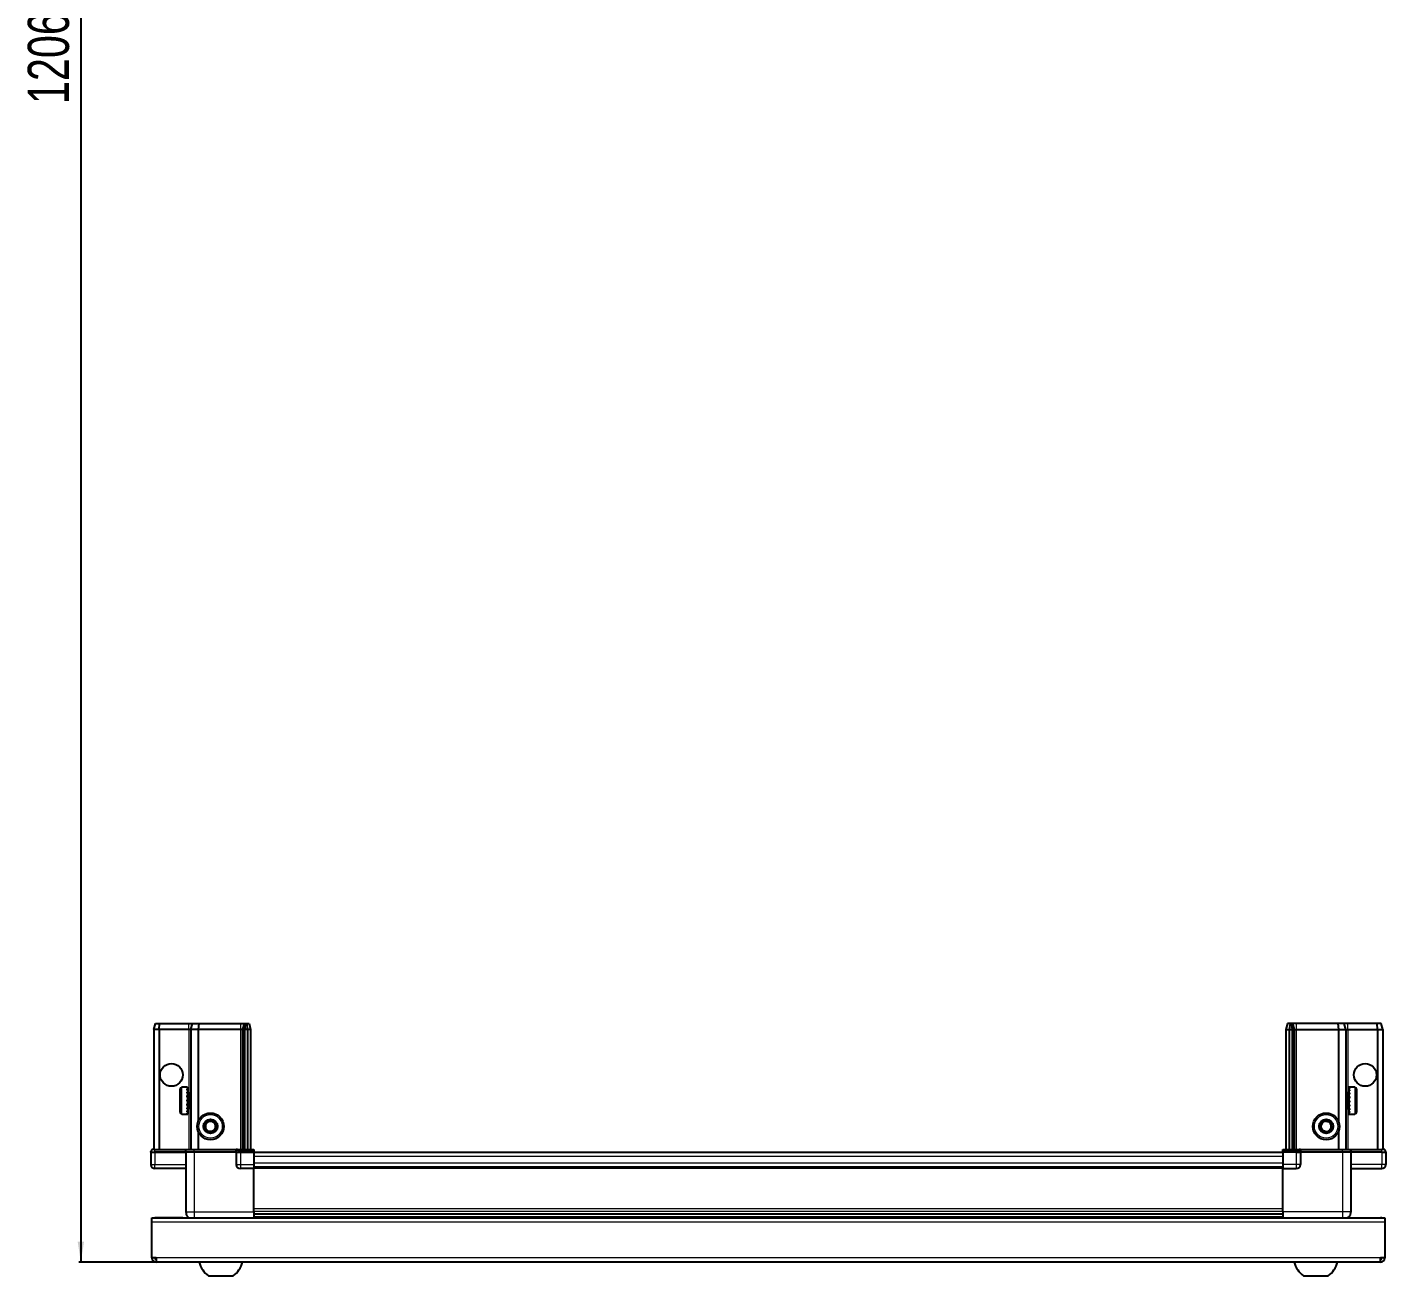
# Model space of a CAD drawing. Header units: millimetres. Extents: x 899 to 3730, y -176 to 1921.
# Drawn here: x 963 to 1623, y -176 to 431 of the extents above; entities that cross this region are included whole.
import ezdxf

# ---------------------------------------------------------------- set-up
doc = ezdxf.new("R2010")
doc.units = ezdxf.units.MM
doc.layers.add('FORMAT', color=7, linetype='Continuous')
doc.styles.add('SLDTEXTSTYLE0', font='TXT', dxfattribs={"width": 0.75})
doc.dimstyles.new('SLDDIMSTYLE0', dxfattribs={"dimtxt": 20, "dimasz": 10, "dimexe": 0, "dimexo": 0.0625, "dimgap": 5, "dimtad": 2, "dimdec": 1, "dimrnd": 1e-09, "dimzin": 12, "dimdsep": 46, "dimtxsty": 'SLDTEXTSTYLE0', "dimsah": 1, "dimcen": 0.09, "dimadec": 0, "dimazin": 3, "dimtfac": 1, "dimtofl": 0, "dimtmove": 0, "dimatfit": 3, "dimfxl": 0, "dimfrac": 2, "dimtolj": 1, "dimtzin": 12, "dimarcsym": 0})

# ---------------------------------------------------------------- blocks, each defined once
blk = doc.blocks.new('_D_8')
at = {"layer": 'FORMAT'}
for p, q in [((1108.46, 1037.38), (988.47, 1037.38)), ((989.47, 1037.38), (989.47, -169.32)), ((1026.06, -169.32), (988.47, -169.32))]:
    blk.add_line(p, q, dxfattribs=at)
for points in [[(989.47, 1037.38), (987.93, 1027.38), (991.01, 1027.38)], [(989.47, -169.32), (991.01, -159.32), (987.93, -159.32)]]:
    blk.add_solid(points, dxfattribs=at)
at = {"layer": 'FORMAT', "insert": (963.69, 393.39), "char_height": 20, "attachment_point": 1, "rotation": 90, "style": 'SLDTEXTSTYLE0'}
blk.add_mtext('1206,7', dxfattribs=at)

msp = doc.modelspace()

# ---------------------------------------------------------------- linework, layer by layer
at = {"color": 7, "linetype": 'Continuous', "lineweight": 25}
for p, q in [((1024.97, -56.32), (1025.77, -53.32)), ((1027.47, -56.32), (1024.97, -56.32)), ((1024.97, -56.32), (1024.97, -114.62)), ((1025.77, -53.32), (1027.63, -53.32)), ((1027.47, -56.32), (1027.63, -53.32)), ((1041.97, -56.32), (1027.47, -56.32)), ((1027.47, -56.32), (1027.47, -114.62)), ((1027.63, -53.32), (1041.97, -53.32)), ((1041.97, -53.32), (1043.77, -53.32)), ((1042.97, -56.32), (1041.97, -56.32)), ((1042.97, -56.32), (1043.77, -53.32)), ((1042.97, -56.32), (1042.97, -114.62)), ((1046.47, -56.32), (1042.97, -56.32)), ((1043.77, -53.32), (1046.8, -53.32)), ((1046.8, -53.32), (1046.47, -56.32)), ((1066.97, -56.32), (1046.47, -56.32)), ((1046.47, -56.32), (1046.47, -100.82)), ((1046.8, -53.32), (1066.97, -53.32)), ((1066.97, -53.32), (1068.77, -53.32)), ((1067.97, -56.32), (1066.97, -56.32)), ((1068.77, -53.32), (1067.97, -56.32)), ((1067.97, -56.32), (1067.97, -114.62)), ((1068.97, -56.32), (1067.97, -56.32)), ((1068.77, -53.32), (1069.51, -53.32)), ((1069.51, -53.32), (1068.97, -56.32)), ((1068.97, -56.32), (1068.97, -114.62)), ((1070.47, -56.32), (1068.97, -56.32)), ((1069.51, -53.32), (1070.02, -53.32)), ((1070.02, -53.32), (1071.17, -53.32)), ((1070.02, -53.32), (1070.47, -56.32)), ((1070.47, -56.32), (1070.47, -114.62)), ((1071.97, -56.32), (1070.47, -56.32)), ((1071.17, -53.32), (1071.97, -56.32)), ((1071.97, -56.32), (1071.97, -114.62)), ((1575.77, -53.32), (1574.97, -56.32)), ((1574.97, -56.32), (1576.47, -56.32)), ((1574.97, -56.32), (1574.97, -114.62)), ((1576.93, -53.32), (1575.77, -53.32)), ((1576.93, -53.32), (1576.47, -56.32)), ((1576.47, -56.32), (1577.97, -56.32)), ((1576.47, -56.32), (1576.47, -114.62)), ((1577.43, -53.32), (1576.93, -53.32)), ((1577.43, -53.32), (1577.97, -56.32)), ((1578.17, -53.32), (1577.43, -53.32)), ((1577.97, -56.32), (1577.97, -114.62)), ((1577.97, -56.32), (1578.97, -56.32)), ((1578.17, -53.32), (1578.97, -56.32)), ((1579.97, -53.32), (1578.17, -53.32)), ((1578.97, -56.32), (1578.97, -114.62)), ((1578.97, -56.32), (1579.97, -56.32)), ((1600.14, -53.32), (1579.97, -53.32)), ((1579.97, -56.32), (1600.47, -56.32)), ((1600.14, -53.32), (1600.47, -56.32)), ((1603.17, -53.32), (1600.14, -53.32)), ((1600.47, -56.32), (1600.47, -100.82)), ((1600.47, -56.32), (1603.97, -56.32)), ((1603.97, -56.32), (1603.17, -53.32)), ((1604.97, -53.32), (1603.17, -53.32)), ((1603.97, -56.32), (1603.97, -114.62)), ((1603.97, -56.32), (1604.97, -56.32)), ((1619.32, -53.32), (1604.97, -53.32)), ((1604.97, -56.32), (1619.47, -56.32)), ((1619.47, -56.32), (1619.32, -53.32)), ((1621.17, -53.32), (1619.32, -53.32)), ((1619.47, -56.32), (1621.97, -56.32)), ((1619.47, -56.32), (1619.47, -114.62)), ((1621.97, -56.32), (1621.17, -53.32)), ((1621.97, -56.32), (1621.97, -114.62)), ((1037.77, -96.52), (1037.77, -85.12)), ((1040.97, -84.32), (1038.57, -84.32)), ((1040.97, -84.32), (1040.97, -84.33)), ((1040.97, -84.33), (1041.47, -84.33)), ((1040.97, -84.52), (1041.47, -84.52)), ((1040.97, -84.52), (1040.97, -84.73)), ((1040.97, -84.73), (1041.47, -84.73)), ((1040.97, -85.31), (1041.47, -85.31)), ((1040.97, -85.31), (1040.97, -85.74)), ((1040.97, -85.74), (1041.47, -85.74)), ((1041.47, -84.52), (1041.47, -84.33)), ((1041.47, -84.73), (1041.47, -84.52)), ((1041.47, -85.31), (1041.47, -84.73)), ((1041.47, -85.74), (1041.47, -85.31)), ((1041.47, -86.64), (1041.47, -85.74)), ((1608.37, -84.32), (1605.47, -84.32)), ((1605.97, -84.32), (1605.47, -84.32)), ((1605.47, -84.32), (1605.47, -84.37)), ((1605.47, -84.37), (1605.47, -84.66)), ((1605.97, -84.37), (1605.47, -84.37)), ((1605.97, -84.66), (1605.47, -84.66)), ((1605.47, -84.66), (1605.47, -84.93)), ((1605.97, -84.93), (1605.47, -84.93)), ((1605.47, -84.93), (1605.47, -85.59)), ((1605.97, -85.59), (1605.47, -85.59)), ((1605.47, -85.59), (1605.47, -86.07)), ((1605.97, -84.37), (1605.97, -84.32)), ((1605.97, -84.93), (1605.97, -84.66)), ((1605.97, -86.07), (1605.97, -85.59)), ((1609.17, -85.12), (1609.17, -96.52)), ((1040.97, -86.64), (1041.47, -86.64)), ((1040.97, -86.64), (1040.97, -87.24)), ((1040.97, -87.24), (1041.47, -87.24)), ((1040.97, -88.39), (1041.47, -88.39)), ((1040.97, -88.39), (1040.97, -89.09)), ((1040.97, -89.09), (1041.47, -89.09)), ((1040.97, -90.37), (1041.47, -90.37)), ((1040.97, -90.37), (1040.97, -91.11)), ((1040.97, -90.52), (1041.47, -90.52)), ((1040.97, -91.02), (1041.47, -91.02)), ((1040.97, -91.11), (1041.47, -91.11)), ((1040.97, -92.4), (1041.47, -92.4)), ((1040.97, -92.4), (1040.97, -93.1)), ((1041.57, -86.42), (1041.47, -86.42)), ((1041.47, -87.24), (1041.47, -86.64)), ((1041.47, -88.39), (1041.47, -87.24)), ((1041.47, -89.09), (1041.47, -88.39)), ((1041.47, -90.37), (1041.47, -89.09)), ((1041.47, -90.52), (1041.47, -90.37)), ((1041.47, -91.11), (1041.47, -91.02)), ((1041.47, -92.4), (1041.47, -91.11)), ((1041.47, -93.1), (1041.47, -92.4)), ((1041.57, -95.22), (1041.57, -86.42)), ((1042.45, -87.51), (1041.97, -86.82)), ((1041.97, -94.82), (1041.97, -86.82)), ((1042.94, -86.82), (1042.45, -87.51)), ((1042.45, -94.13), (1042.45, -87.51)), ((1042.97, -86.82), (1042.94, -86.82)), ((1042.94, -94.82), (1042.94, -86.82)), ((1604, -86.82), (1603.97, -86.82)), ((1604.49, -87.51), (1604, -86.82)), ((1604, -86.82), (1604, -94.82)), ((1604.97, -86.82), (1604.49, -87.51)), ((1604.49, -87.51), (1604.49, -94.13)), ((1604.97, -86.82), (1604.97, -94.82)), ((1605.47, -86.42), (1605.37, -86.42)), ((1605.37, -86.42), (1605.37, -95.22)), ((1605.47, -86.07), (1605.47, -87.04)), ((1605.97, -86.07), (1605.47, -86.07)), ((1605.97, -87.04), (1605.47, -87.04)), ((1605.47, -87.04), (1605.47, -87.67)), ((1605.47, -87.67), (1605.47, -88.86)), ((1605.97, -87.67), (1605.47, -87.67)), ((1605.97, -88.86), (1605.47, -88.86)), ((1605.47, -88.86), (1605.47, -89.49)), ((1605.97, -89.49), (1605.47, -89.49)), ((1605.47, -89.58), (1605.47, -90.87)), ((1605.97, -89.58), (1605.47, -89.58)), ((1605.97, -90.87), (1605.47, -90.87)), ((1605.97, -91.36), (1605.47, -91.36)), ((1605.47, -91.36), (1605.47, -91.61)), ((1605.47, -91.61), (1605.47, -92.88)), ((1605.97, -91.61), (1605.47, -91.61)), ((1605.97, -87.67), (1605.97, -87.04)), ((1605.97, -89.58), (1605.97, -88.86)), ((1605.97, -91.61), (1605.97, -90.87)), ((1038.57, -97.32), (1040.97, -97.32)), ((1040.97, -93.1), (1041.47, -93.1)), ((1040.97, -94.27), (1041.47, -94.27)), ((1040.97, -94.27), (1040.97, -94.87)), ((1040.97, -94.87), (1041.47, -94.87)), ((1040.97, -95.8), (1041.47, -95.8)), ((1040.97, -95.8), (1040.97, -96.24)), ((1040.97, -96.24), (1041.47, -96.24)), ((1040.97, -96.85), (1041.47, -96.85)), ((1040.97, -96.85), (1040.97, -97.09)), ((1040.97, -97.09), (1041.47, -97.09)), ((1040.97, -97.31), (1041.47, -97.31)), ((1040.97, -97.31), (1040.97, -97.32)), ((1040.97, -97.32), (1041.47, -97.32)), ((1041.47, -94.27), (1041.47, -93.1)), ((1041.47, -94.87), (1041.47, -94.27)), ((1041.47, -95.8), (1041.47, -94.87)), ((1041.47, -95.22), (1041.57, -95.22)), ((1041.47, -96.24), (1041.47, -95.8)), ((1041.47, -96.85), (1041.47, -96.24)), ((1041.47, -97.09), (1041.47, -96.85)), ((1041.47, -97.31), (1041.47, -97.09)), ((1041.47, -97.32), (1041.47, -97.31)), ((1041.97, -94.82), (1042.45, -94.13)), ((1042.45, -94.13), (1042.94, -94.82)), ((1042.94, -94.82), (1042.97, -94.82)), ((1603.97, -94.82), (1604, -94.82)), ((1604, -94.82), (1604.49, -94.13)), ((1604.49, -94.13), (1604.97, -94.82)), ((1605.37, -95.22), (1605.47, -95.22)), ((1605.97, -92.88), (1605.47, -92.88)), ((1605.47, -92.88), (1605.47, -93.56)), ((1605.47, -93.56), (1605.47, -94.68)), ((1605.97, -93.56), (1605.47, -93.56)), ((1605.97, -94.68), (1605.47, -94.68)), ((1605.47, -94.68), (1605.47, -95.25)), ((1605.47, -95.25), (1605.47, -96.11)), ((1605.97, -95.25), (1605.47, -95.25)), ((1605.97, -96.11), (1605.47, -96.11)), ((1605.47, -96.11), (1605.47, -96.51)), ((1605.47, -96.51), (1605.47, -97.02)), ((1605.97, -96.51), (1605.47, -96.51)), ((1605.97, -97.02), (1605.47, -97.02)), ((1605.47, -97.02), (1605.47, -97.2)), ((1605.47, -97.2), (1605.47, -97.32)), ((1605.97, -97.2), (1605.47, -97.2)), ((1605.47, -97.32), (1608.37, -97.32)), ((1605.97, -93.56), (1605.97, -92.88)), ((1605.97, -95.25), (1605.97, -94.68)), ((1605.97, -96.51), (1605.97, -96.11)), ((1605.97, -97.2), (1605.97, -97.02)), ((1046.47, -105.82), (1046.47, -114.62)), ((1600.47, -105.82), (1600.47, -114.62)), ((1023.97, -114.62), (1023.47, -115.49)), ((1023.47, -115.82), (1023.47, -115.49)), ((1023.47, -115.82), (1025.47, -115.82)), ((1023.47, -115.82), (1023.47, -121.82)), ((1025.47, -114.62), (1023.97, -114.62)), ((1025.47, -114.62), (1040.27, -114.62)), ((1040.27, -115.82), (1025.47, -115.82)), ((1025.47, -115.82), (1040.27, -115.82)), ((1040.27, -114.62), (1040.47, -114.62)), ((1040.47, -115.82), (1040.27, -115.82)), ((1040.47, -115.82), (1040.47, -114.62)), ((1040.47, -114.62), (1044.47, -114.62)), ((1044.47, -115.82), (1040.47, -115.82)), ((1040.47, -115.82), (1040.47, -144.82)), ((1044.47, -114.62), (1064.77, -114.62)), ((1064.77, -115.82), (1044.47, -115.82)), ((1064.77, -114.62), (1064.97, -114.62)), ((1064.97, -115.82), (1064.77, -115.82)), ((1064.97, -115.82), (1064.97, -114.62)), ((1065.65, -114.62), (1064.97, -114.62)), ((1064.97, -115.82), (1066.97, -115.82)), ((1064.97, -115.82), (1064.97, -121.82)), ((1065.65, -114.62), (1073.47, -114.62)), ((1073.47, -115.49), (1066.97, -115.49)), ((1073.47, -115.82), (1066.97, -115.82)), ((1066.97, -115.82), (1073.47, -115.82)), ((1073.47, -114.62), (1073.47, -115.49)), ((1073.47, -115.49), (1073.47, -115.49)), ((1073.47, -115.82), (1073.47, -115.49)), ((1073.47, -115.82), (1073.47, -115.82)), ((1073.47, -115.82), (1073.47, -121.82)), ((1573.47, -115.97), (1073.47, -115.97)), ((1573.47, -115.49), (1573.47, -114.62)), ((1573.47, -114.62), (1581.29, -114.62)), ((1579.97, -115.49), (1573.47, -115.49)), ((1573.47, -115.82), (1573.47, -115.49)), ((1579.97, -115.82), (1573.47, -115.82)), ((1573.47, -115.82), (1573.47, -121.82)), ((1579.97, -115.82), (1581.97, -115.82)), ((1581.97, -115.82), (1579.97, -115.82)), ((1581.97, -114.62), (1581.29, -114.62)), ((1581.97, -115.82), (1581.97, -114.62)), ((1581.97, -114.62), (1582.17, -114.62)), ((1582.17, -115.82), (1581.97, -115.82)), ((1581.97, -115.82), (1581.97, -121.82)), ((1582.17, -114.62), (1602.47, -114.62)), ((1602.47, -115.82), (1582.17, -115.82)), ((1602.47, -114.62), (1606.47, -114.62)), ((1606.47, -115.82), (1602.47, -115.82)), ((1606.47, -115.82), (1606.47, -114.62)), ((1606.47, -114.62), (1606.67, -114.62)), ((1606.67, -115.82), (1606.47, -115.82)), ((1606.47, -115.82), (1606.47, -144.82)), ((1606.67, -114.62), (1621.47, -114.62)), ((1621.47, -115.82), (1606.67, -115.82)), ((1622.97, -114.62), (1621.47, -114.62)), ((1621.47, -115.82), (1623.47, -115.82)), ((1623.47, -115.49), (1622.97, -114.62)), ((1623.47, -115.49), (1622.97, -114.62)), ((1623.47, -115.82), (1623.47, -115.49)), ((1623.47, -115.82), (1623.47, -115.49)), ((1623.47, -115.82), (1623.47, -115.82)), ((1623.47, -115.82), (1623.47, -121.82)), ((1040.47, -123.82), (1025.47, -123.82)), ((1073.47, -123.82), (1066.97, -123.82)), ((1073.47, -121.82), (1073.47, -123.82)), ((1573.47, -123.17), (1073.47, -123.17)), ((1073.47, -144.82), (1073.47, -123.82)), ((1573.47, -121.82), (1573.47, -123.82)), ((1573.47, -123.82), (1579.97, -123.82)), ((1573.47, -144.82), (1573.47, -123.82)), ((1606.47, -123.82), (1621.47, -123.82)), ((1573.62, -147.82), (1573.62, -144.82)), ((1023.97, -147.82), (1622.97, -147.82)), ((1023.97, -149.92), (1023.97, -147.82)), ((1023.97, -167.22), (1023.97, -149.92)), ((1038.97, -147.72), (1026.07, -147.72)), ((1038.97, -147.72), (1038.97, -147.82)), ((1073.47, -145.85), (1573.47, -145.85)), ((1073.47, -145.88), (1573.47, -145.88)), ((1097.35, -147.67), (1073.47, -147.67)), ((1091.97, -147.82), (1091.97, -147.67)), ((1092.01, -147.82), (1092.01, -147.67)), ((1092.28, -147.82), (1092.28, -147.67)), ((1092.54, -147.82), (1092.54, -147.67)), ((1093.19, -147.82), (1093.19, -147.67)), ((1093.66, -147.82), (1093.66, -147.67)), ((1094.62, -147.82), (1094.62, -147.67)), ((1095.24, -147.82), (1095.24, -147.67)), ((1096.43, -147.82), (1096.43, -147.67)), ((1097.09, -147.82), (1097.09, -147.67)), ((1097.14, -147.82), (1097.14, -147.67)), ((1098.44, -147.67), (1097.35, -147.67)), ((1099.17, -147.67), (1098.44, -147.67)), ((1098.44, -147.82), (1098.44, -147.67)), ((1098.44, -147.67), (1098.44, -147.67)), ((1098.45, -147.82), (1098.45, -147.67)), ((1098.95, -147.82), (1098.95, -147.67)), ((1099.17, -147.82), (1099.17, -147.67)), ((1099.59, -147.67), (1099.17, -147.67)), ((1099.17, -147.67), (1099.17, -147.67)), ((1547.35, -147.67), (1099.59, -147.67)), ((1100.45, -147.82), (1100.45, -147.67)), ((1101.14, -147.82), (1101.14, -147.67)), ((1102.26, -147.82), (1102.26, -147.67)), ((1102.84, -147.82), (1102.84, -147.67)), ((1103.71, -147.82), (1103.71, -147.67)), ((1104.11, -147.82), (1104.11, -147.67)), ((1104.64, -147.82), (1104.64, -147.67)), ((1104.83, -147.82), (1104.83, -147.67)), ((1104.97, -147.82), (1104.97, -147.67)), ((1541.97, -147.82), (1541.97, -147.67)), ((1542.14, -147.82), (1542.14, -147.67)), ((1542.35, -147.82), (1542.35, -147.67)), ((1542.91, -147.82), (1542.91, -147.67)), ((1543.33, -147.82), (1543.33, -147.67)), ((1544.23, -147.82), (1544.23, -147.67)), ((1544.82, -147.82), (1544.82, -147.67)), ((1545.96, -147.82), (1545.96, -147.67)), ((1546.66, -147.82), (1546.66, -147.67)), ((1547.93, -147.67), (1547.35, -147.67)), ((1547.93, -147.82), (1547.93, -147.67)), ((1547.94, -147.67), (1547.93, -147.67)), ((1548.67, -147.67), (1547.94, -147.67)), ((1548.11, -147.82), (1548.11, -147.67)), ((1548.61, -147.82), (1548.61, -147.67)), ((1548.67, -147.82), (1548.67, -147.67)), ((1549.59, -147.67), (1548.67, -147.67)), ((1548.67, -147.67), (1548.67, -147.67)), ((1573.47, -147.67), (1549.59, -147.67)), ((1549.96, -147.82), (1549.96, -147.67)), ((1550.67, -147.82), (1550.67, -147.67)), ((1551.84, -147.82), (1551.84, -147.67)), ((1552.45, -147.82), (1552.45, -147.67)), ((1553.4, -147.82), (1553.4, -147.67)), ((1553.85, -147.82), (1553.85, -147.67)), ((1554.47, -147.82), (1554.47, -147.67)), ((1554.71, -147.82), (1554.71, -147.67)), ((1554.95, -147.82), (1554.95, -147.67)), ((1554.97, -147.82), (1554.97, -147.67)), ((1607.97, -147.72), (1607.97, -147.82)), ((1607.97, -147.72), (1620.87, -147.72)), ((1622.97, -147.82), (1622.97, -149.92)), ((1622.97, -149.92), (1622.97, -167.22)), ((1026.07, -167.22), (1023.97, -167.22)), ((1026.07, -167.22), (1026.07, -169.32)), ((1620.87, -169.32), (1026.07, -169.32)), ((1622.97, -167.22), (1620.87, -167.22)), ((1620.87, -169.32), (1620.87, -167.22)), ((1051.47, -175.92), (1063.47, -175.92)), ((1583.47, -175.92), (1595.47, -175.92))]:
    msp.add_line(p, q, dxfattribs=at)
at = {"color": 8, "linetype": 'Continuous', "lineweight": 18}
for p, q in [((1041.97, -56.32), (1041.97, -53.32)), ((1041.97, -56.32), (1041.97, -86.82)), ((1066.97, -53.32), (1066.97, -56.32)), ((1066.97, -56.32), (1066.97, -114.62)), ((1579.97, -53.32), (1579.97, -56.32)), ((1579.97, -56.32), (1579.97, -114.62)), ((1604.97, -56.32), (1604.97, -53.32)), ((1604.97, -56.32), (1604.97, -86.82)), ((1038.57, -97.32), (1038.57, -84.32)), ((1608.37, -84.32), (1608.37, -97.32)), ((1041.97, -94.82), (1041.97, -114.62)), ((1604.97, -94.82), (1604.97, -114.62)), ((1025.47, -115.82), (1025.47, -114.62)), ((1025.47, -115.82), (1025.47, -121.82)), ((1040.27, -115.82), (1040.27, -114.62)), ((1044.47, -115.82), (1044.47, -114.62)), ((1044.47, -115.82), (1044.47, -144.82)), ((1064.77, -115.82), (1064.77, -114.62)), ((1066.97, -115.82), (1066.97, -115.49)), ((1066.97, -115.82), (1066.97, -121.82)), ((1073.47, -115.82), (1073.47, -115.49)), ((1573.47, -117.97), (1073.47, -117.97)), ((1579.97, -115.82), (1579.97, -115.49)), ((1579.97, -115.82), (1579.97, -121.82)), ((1582.17, -114.62), (1582.17, -115.82)), ((1602.47, -115.82), (1602.47, -114.62)), ((1602.47, -115.82), (1602.47, -144.82)), ((1606.67, -114.62), (1606.67, -115.82)), ((1621.47, -115.82), (1621.47, -114.62)), ((1621.47, -115.82), (1621.47, -121.82)), ((1023.47, -121.82), (1025.47, -121.82)), ((1025.47, -121.82), (1040.47, -121.82)), ((1025.47, -123.82), (1025.47, -121.82)), ((1064.97, -121.82), (1066.97, -121.82)), ((1066.97, -121.82), (1073.47, -121.82)), ((1066.97, -121.82), (1066.97, -123.82)), ((1573.47, -121.17), (1073.47, -121.17)), ((1573.47, -123.82), (1073.47, -123.82)), ((1579.97, -121.82), (1573.47, -121.82)), ((1579.97, -121.82), (1579.97, -123.82)), ((1581.97, -121.82), (1579.97, -121.82)), ((1621.47, -121.82), (1606.47, -121.82)), ((1623.47, -121.82), (1621.47, -121.82)), ((1621.47, -123.82), (1621.47, -121.82)), ((1044.47, -144.82), (1073.47, -144.82)), ((1073.47, -143.23), (1573.47, -143.23)), ((1573.47, -144.64), (1073.47, -144.64)), ((1602.47, -144.82), (1573.47, -144.82)), ((1622.97, -149.92), (1023.97, -149.92)), ((1026.07, -147.82), (1026.07, -147.72)), ((1073.47, -147.09), (1573.47, -147.09)), ((1620.87, -147.82), (1620.87, -147.72)), ((1620.87, -167.22), (1026.07, -167.22))]:
    msp.add_line(p, q, dxfattribs=at)
at = {"color": 7, "linetype": 'Continuous', "lineweight": 25, "flags": 128}
for points in [[(1026.07, -147.72), (1025.66, -147.76), (1025.43, -147.82)], [(1621.51, -147.82), (1621.28, -147.76), (1620.87, -147.72)]]:
    msp.add_lwpolyline(points, dxfattribs=at)
at = {"color": 7, "linetype": 'Continuous', "lineweight": 25}
for centre, radius in [((1033.47, -78.32), 5.5), ((1613.47, -78.32), 5.5), ((1052.47, -103.32), 6.5), ((1594.47, -103.32), 6.5), ((1052.47, -103.32), 3.46), ((1594.47, -103.32), 3.46)]:
    msp.add_circle(centre, radius, dxfattribs=at)
at = {"color": 8, "linetype": 'Continuous', "lineweight": 18}
for centre in [(1052.47, -103.32), (1594.47, -103.32)]:
    msp.add_circle(centre, 5.7, dxfattribs=at)
at = {"color": 7, "linetype": 'Continuous', "lineweight": 25}
for centre, radius, start, end in [((1038.57, -85.12), 0.8, 90, 180), ((1608.37, -85.12), 0.8, 360, 90), ((1041.97, -86.42), 0.4, 180, 270), ((1604.97, -86.42), 0.4, 270, 0), ((1038.57, -96.52), 0.8, 180, 270), ((1041.97, -95.22), 0.4, 90, 180), ((1604.97, -95.22), 0.4, 360, 90), ((1608.37, -96.52), 0.8, 270, 0), ((1052.47, -103.32), 2.5, 147.37605, 207.37605), ((1052.47, -103.32), 2.5, 207.37605, 267.37605), ((1052.47, -103.32), 2.5, 87.37605, 147.37605), ((1052.47, -103.32), 2.5, 267.37605, 327.37605), ((1052.47, -103.32), 2.5, 27.37605, 87.37605), ((1052.47, -103.32), 2.5, 327.37605, 27.37605), ((1594.47, -103.32), 2.5, 134.67671, 194.67671), ((1594.47, -103.32), 2.5, 194.67671, 254.67671), ((1594.47, -103.32), 2.5, 74.67671, 134.67671), ((1594.47, -103.32), 2.5, 254.67671, 314.67671), ((1594.47, -103.32), 2.5, 14.67671, 74.67671), ((1594.47, -103.32), 2.5, 314.67671, 14.67671), ((1025.47, -121.82), 2, 180, 270), ((1066.97, -121.82), 2, 180, 270), ((1579.97, -121.82), 2, 270, 0), ((1621.47, -121.82), 2, 270, 0), ((1026.07, -167.22), 2.1, 180, 270), ((1026.07, -167.22), 0.6, 180, 270), ((1058.5, -166.3), 11.91, 194.70035, 233.8734), ((1056.45, -166.3), 11.91, 306.1266, 345.29965), ((1590.5, -166.3), 11.91, 194.70035, 233.8734), ((1588.45, -166.3), 11.91, 306.1266, 345.29965), ((1620.87, -167.22), 2.1, 270, 0), ((1620.87, -167.22), 0.6, 270, 0)]:
    msp.add_arc(centre, radius, start, end, dxfattribs=at)
for centre, start_param, end_param in [((1066.97, -112.02), 2.418858, 3.141593), ((1579.97, -112.02), 3.141593, 3.864327)]:
    msp.add_ellipse(centre, major_axis=(0, 3.46), ratio=0.57735, start_param=start_param, end_param=end_param, dxfattribs=at)
for points, knots in [([(1049.59, -103.19), (1049.86, -102.76), (1050.39, -101.94), (1050.9, -101.14), (1051.14, -100.76)], [0, 0, 0, 0, 0.534686, 1, 1, 1, 1]), ([(1050.91, -105.75), (1050.86, -105.64), (1050.58, -105.11), (1050.12, -104.23), (1049.75, -103.5), (1049.59, -103.19)], [0, 0, 0, 0, 0.133125, 0.637099, 1, 1, 1, 1]), ([(1051.14, -100.76), (1051.66, -100.78), (1052.62, -100.83), (1053.58, -100.87), (1054.03, -100.89)], [0, 0, 0, 0, 0.534686, 1, 1, 1, 1]), ([(1055.35, -103.45), (1055.08, -103.89), (1054.56, -104.7), (1054.04, -105.51), (1053.8, -105.89)], [0, 0, 0, 0, 0.534686, 1, 1, 1, 1]), ([(1054.03, -100.89), (1054.19, -101.2), (1054.56, -101.93), (1055.02, -102.81), (1055.3, -103.34), (1055.35, -103.45)], [0, 0, 0, 0, 0.362901, 0.866875, 1, 1, 1, 1]), ([(1591.69, -102.56), (1592.05, -102.2), (1592.74, -101.52), (1593.42, -100.84), (1593.74, -100.53)], [0, 0, 0, 0, 0.534686, 1, 1, 1, 1]), ([(1592.42, -105.35), (1592.33, -105.02), (1592.12, -104.22), (1591.87, -103.26), (1591.72, -102.68), (1591.69, -102.56)], [0, 0, 0, 0, 0.362901, 0.866875, 1, 1, 1, 1]), ([(1595.2, -106.12), (1594.7, -105.98), (1593.77, -105.72), (1592.85, -105.47), (1592.42, -105.35)], [0, 0, 0, 0, 0.534686, 1, 1, 1, 1]), ([(1593.74, -100.53), (1594.24, -100.67), (1595.17, -100.92), (1596.09, -101.17), (1596.52, -101.29)], [0, 0, 0, 0, 0.534686, 1, 1, 1, 1]), ([(1597.25, -104.09), (1596.89, -104.45), (1596.2, -105.13), (1595.52, -105.8), (1595.2, -106.12)], [0, 0, 0, 0, 0.534686, 1, 1, 1, 1]), ([(1596.52, -101.29), (1596.56, -101.41), (1596.71, -101.99), (1596.96, -102.96), (1597.17, -103.75), (1597.25, -104.09)], [0, 0, 0, 0, 0.133125, 0.637099, 1, 1, 1, 1]), ([(1053.8, -105.89), (1053.28, -105.86), (1052.32, -105.82), (1051.36, -105.77), (1050.91, -105.75)], [0, 0, 0, 0, 0.534686, 1, 1, 1, 1]), ([(1040.47, -144.82), (1040.52, -145.26), (1040.59, -145.94), (1041.02, -146.76), (1041.48, -147.31), (1041.88, -147.67), (1042.15, -147.8), (1042.19, -147.82)], [0, 0, 0, 0, 0.363018, 0.558438, 0.758004, 0.95757, 1, 1, 1, 1]), ([(1073.47, -144.82), (1073.47, -145.22), (1073.47, -146.01), (1073.47, -147.03), (1073.47, -147.66), (1073.47, -147.81), (1073.47, -147.82)], [0, 0, 0, 0, 0.32552, 0.65104, 0.97656, 1, 1, 1, 1]), ([(1573.47, -144.82), (1573.47, -145.22), (1573.47, -146.01), (1573.47, -147.03), (1573.47, -147.66), (1573.47, -147.81), (1573.47, -147.82)], [0, 0, 0, 0, 0.3255201, 0.6510403, 0.9765604, 1, 1, 1, 1]), ([(1606.47, -144.82), (1606.42, -145.26), (1606.35, -145.94), (1605.92, -146.76), (1605.46, -147.31), (1605.06, -147.67), (1604.8, -147.8), (1604.75, -147.82)], [0, 0, 0, 0, 0.363018, 0.558438, 0.758004, 0.95757, 1, 1, 1, 1])]:
    msp.add_open_spline(points, degree=3, knots=knots, dxfattribs=at)
at = {"color": 8, "linetype": 'Continuous', "lineweight": 18}
for points in [[(1040.47, -144.82), (1040.53, -144.82), (1040.65, -144.82), (1041.58, -144.82), (1042.9, -144.82), (1043.95, -144.82), (1044.47, -144.82)], [(1606.47, -144.82), (1606.41, -144.82), (1606.29, -144.82), (1605.37, -144.82), (1604.04, -144.82), (1602.99, -144.82), (1602.47, -144.82)]]:
    msp.add_open_spline(points, degree=3, dxfattribs=at)
for points, knots in [([(1044.47, -144.82), (1044.47, -145.26), (1044.47, -145.94), (1044.47, -146.76), (1044.47, -147.31), (1044.47, -147.67), (1044.47, -147.8), (1044.47, -147.82)], [0, 0, 0, 0, 0.3630185, 0.5584377, 0.7580039, 0.9575702, 1, 1, 1, 1]), ([(1602.47, -144.82), (1602.47, -145.26), (1602.47, -145.94), (1602.47, -146.76), (1602.47, -147.31), (1602.47, -147.67), (1602.47, -147.8), (1602.47, -147.82)], [0, 0, 0, 0, 0.363018, 0.558438, 0.758004, 0.95757, 1, 1, 1, 1])]:
    msp.add_open_spline(points, degree=3, knots=knots, dxfattribs=at)

# ---------------------------------------------------------------- dimensions: what is measured, and where the dimension line sits
at = {"layer": 'FORMAT'}
dim = msp.add_linear_dim(base=(989.47, -169.32), p1=(1108.47, 1037.38), p2=(1026.07, -169.32), angle=90, dimstyle='SLDDIMSTYLE0', dxfattribs=at)
dim.commit()
dim.dimension.update_dxf_attribs({"geometry": '_D_8', "text_midpoint": (989.47, 434.03), "dimtype": 160})

doc.saveas('drawing.dxf')
